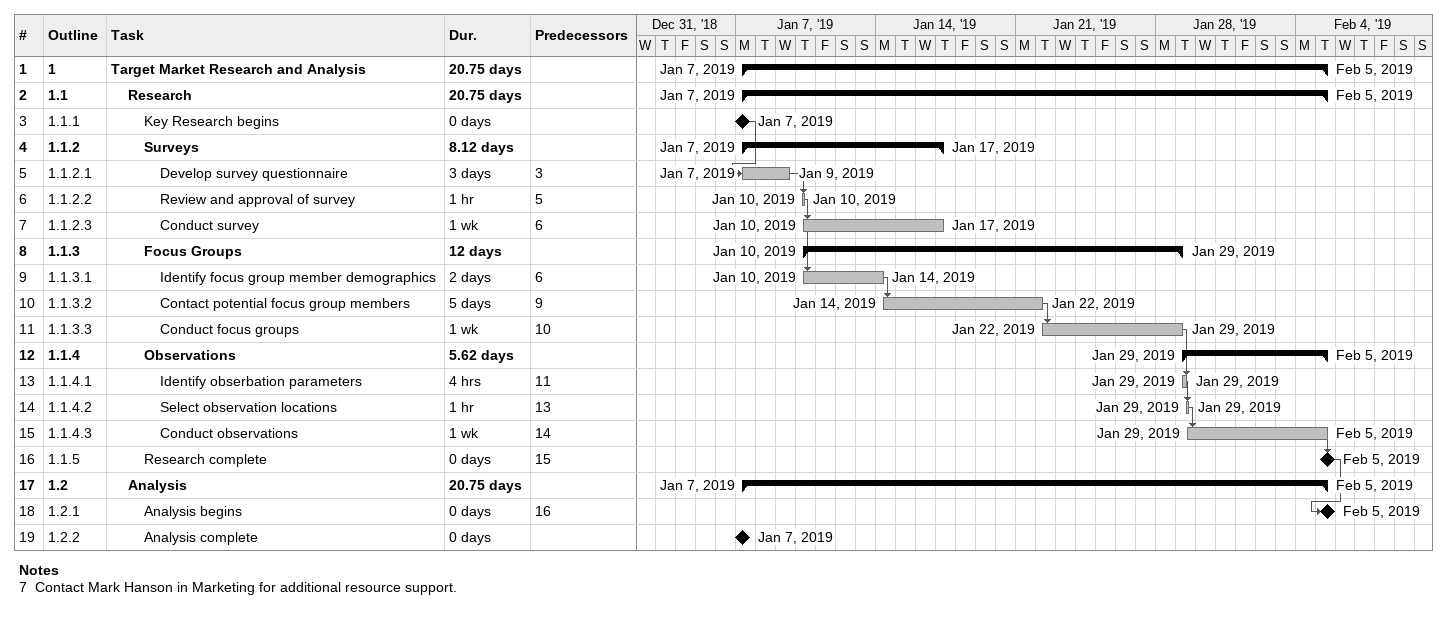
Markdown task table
| ID | WBS | Task | Duration | Start | Finish | Predecessors |
|---|---|---|---|---|---|---|
| 1 | 1 | **Target Market Research and Analysis** | 20.75d | 2019-01-07 | 2019-02-05 |  |
| 2 | 1.1 | **Research** | 20.75d | 2019-01-07 | 2019-02-05 |  |
| 3 | 1.1.1 | Key Research begins | 0d | 2019-01-07 | 2019-01-07 |  |
| 4 | 1.1.2 | **Surveys** | 8.12d | 2019-01-07 | 2019-01-17 |  |
| 5 | 1.1.2.1 | Develop survey questionnaire | 3d | 2019-01-07 | 2019-01-09 | 3 |
| 6 | 1.1.2.2 | Review and approval of survey | 1h | 2019-01-10 | 2019-01-10 | 5 |
| 7 | 1.1.2.3 | Conduct survey | 1w | 2019-01-10 | 2019-01-17 | 6 |
| 8 | 1.1.3 | **Focus Groups** | 12d | 2019-01-10 | 2019-01-29 |  |
| 9 | 1.1.3.1 | Identify focus group member demographics | 2d | 2019-01-10 | 2019-01-14 | 6 |
| 10 | 1.1.3.2 | Contact potential focus group members | 5d | 2019-01-14 | 2019-01-22 | 9 |
| 11 | 1.1.3.3 | Conduct focus groups | 1w | 2019-01-22 | 2019-01-29 | 10 |
| 12 | 1.1.4 | **Observations** | 5.62d | 2019-01-29 | 2019-02-05 |  |
| 13 | 1.1.4.1 | Identify obserbation parameters | 4h | 2019-01-29 | 2019-01-29 | 11 |
| 14 | 1.1.4.2 | Select observation locations | 1h | 2019-01-29 | 2019-01-29 | 13 |
| 15 | 1.1.4.3 | Conduct observations | 1w | 2019-01-29 | 2019-02-05 | 14 |
| 16 | 1.1.5 | Research complete | 0d | 2019-02-05 | 2019-02-05 | 15 |
| 17 | 1.2 | **Analysis** | 20.75d | 2019-01-07 | 2019-02-05 |  |
| 18 | 1.2.1 | Analysis begins | 0d | 2019-02-05 | 2019-02-05 | 16 |
| 19 | 1.2.2 | Analysis complete | 0d | 2019-01-07 | 2019-01-07 |  |

Notes
- 7: Contact Mark Hanson in Marketing for additional resource support.
